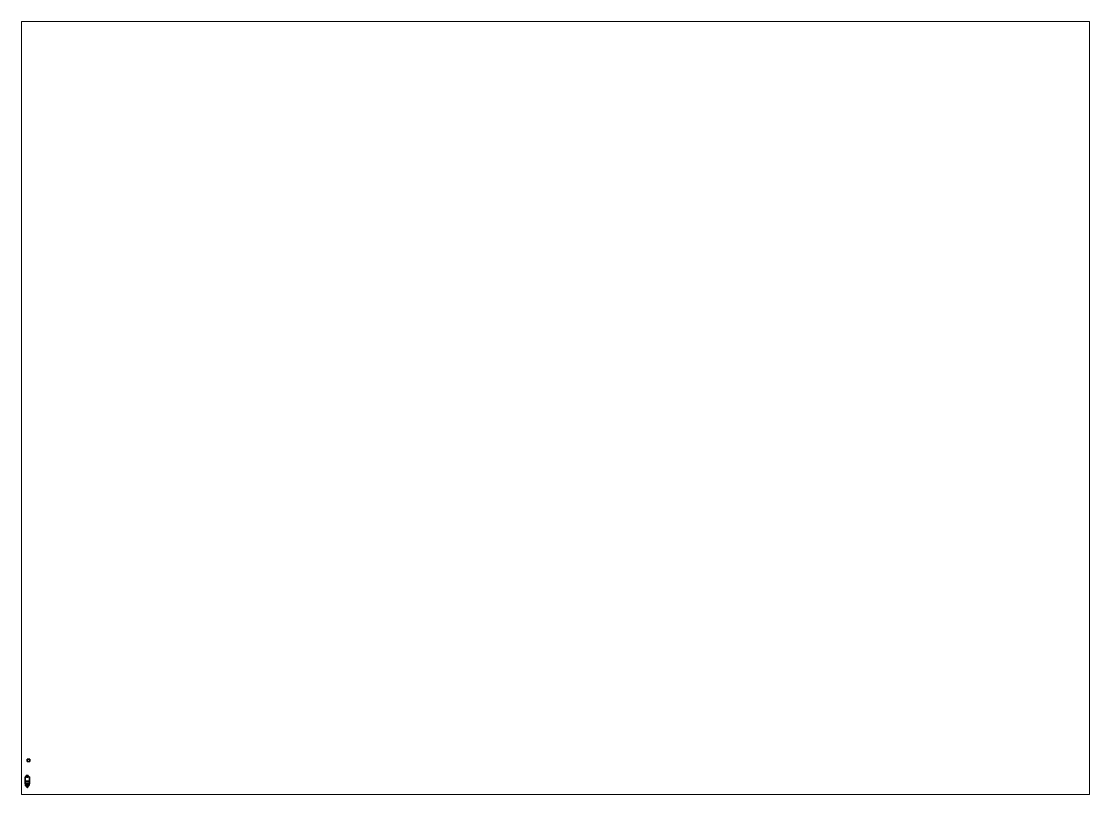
# Paper-space layout 'Layout1' of a CAD drawing. Header units: millimetres. Extents: x 28 to 251, y 20 to 181.
# The model-space entities are those that its viewports show. They can reach past a viewport. Long polylines and large blocks are cut down to what shows.
import ezdxf

# ---------------------------------------------------------------- set-up
doc = ezdxf.new("R2010")
doc.units = ezdxf.units.MM
for name, color, linetype in [('propeller', 1, 'Continuous'), ('ribs', 2, 'Continuous'), ('tmp', 4, 'Continuous')]:
    doc.layers.add(name, color=color, linetype=linetype)

msp = doc.modelspace()

# ---------------------------------------------------------------- linework, layer by layer
for points in [[(1, 8.92, -1.27), (1, 8.92, -2.27), (0, 8.92, -2.27), (0, 8.92, -1.27)], [(1, 8.92, -2.27), (1, 7.92, -2.27), (0, 7.92, -2.27), (0, 8.92, -2.27)], [(0, 8.92, -2.27), (0, 7.92, -2.27), (0, 7.92, -1.27), (0, 8.92, -1.27)], [(0, 8.92, -1.27), (0, 7.92, -1.27), (1, 7.92, -1.27), (1, 8.92, -1.27)], [(1, 7.92, -1.27), (1, 7.92, -2.27), (1, 8.92, -2.27), (1, 8.92, -1.27)], [(0, 7.92, -1.27), (0, 7.92, -2.27), (1, 7.92, -2.27), (1, 7.92, -1.27)], [(0.86, 1.88, 0.02000000000000002), (0.86, -0.8799999999999999, 0.02000000000000002), (-0.86, -0.8799999999999999, 0.02000000000000002), (-0.86, 1.88, 0.02000000000000002)], [(-0.86, 1.860000000000001, 0.8400000000000001), (-0.86, -0.8799999999999999, 0.8400000000000001), (-0.86, -0.8799999999999994, 0.8799999999999999), (-0.86, 1.88, 0.8799999999999999)], [(-0.84, 1.86, 0.8799999999999999), (-0.84, 1.86, 0.04000000000000004), (-0.86, 1.88, 0.02000000000000002), (-0.86, 1.88, 0.8799999999999999)], [(-0.86, 1.88, 0.8799999999999999), (-0.86, -0.8799999999999994, 0.8799999999999999), (-0.84, -0.8799999999999994, 0.8799999999999999), (-0.84, 1.86, 0.8799999999999999)], [(-0.86, 1.88, 0.8799999999999999), (-0.86, 1.88, 0.02000000000000002), (-0.84, 1.86, 0.04000000000000004), (-0.84, 1.86, 0.8799999999999999)], [(0.86, 1.88, 0.8799999999999999), (0.86, 1.88, 0.02000000000000002), (-0.86, 1.88, 0.02000000000000002), (-0.86, 1.88, 0.8799999999999999)], [(-0.84, 1.86, 0.8799999999999999), (0.84, 1.86, 0.8799999999999999), (0.86, 1.88, 0.8799999999999999), (-0.86, 1.88, 0.8799999999999999)], [(-0.86, 1.88, 0.02000000000000002), (-0.86, -0.8799999999999999, 0.02000000000000002), (-0.86, -0.8799999999999986, 0.24), (-0.86, 1.860000000000002, 0.24)], [(-0.86, 1.88, 0.02000000000000002), (-0.86, 1.860000000000002, 0.24), (-0.86, 1.860000000000002, 0.8400000000000001), (-0.86, 1.88, 0.8799999999999999)], [(-0.86, 1.860000000000002, 0.5800000000000001), (-0.86, -0.8799999999999999, 0.5800000000000001), (-0.86, -0.8799999999999994, 0.77), (-0.86, 1.860000000000001, 0.77)], [(-0.86, 1.860000000000002, 0.3100000000000001), (-0.86, -0.8799999999999999, 0.3100000000000001), (-0.86, -0.8799999999999986, 0.51), (-0.86, 1.860000000000002, 0.51)], [(-0.84, 1.86, 0.04000000000000004), (-0.84, -0.8799999999999999, 0.04000000000000004), (0.84, -0.8799999999999999, 0.04000000000000004), (0.84, 1.86, 0.04000000000000004)], [(-0.84, -0.8799999999999994, 0.8799999999999999), (-0.84, -0.8799999999999994, 0.04000000000000004), (-0.84, 1.86, 0.04000000000000004), (-0.84, 1.86, 0.8799999999999999)], [(-0.84, 1.86, 0.04000000000000004), (0.84, 1.86, 0.04000000000000004), (0.84, 1.86, 0.8799999999999999), (-0.84, 1.86, 0.8799999999999999)], [(0.84, 0.0800000000000003, 0.8799999999999999), (0.84, 0.0800000000000003, 0.86), (-0.84, 0.0800000000000003, 0.86), (-0.84, 0.0800000000000003, 0.8799999999999999)], [(0.84, 0.0800000000000003, 0.86), (0.84, 0.01000000000000112, 0.86), (-0.84, 0.01000000000000112, 0.86), (-0.84, 0.0800000000000003, 0.86)], [(-0.84, 0.0800000000000003, 0.8799999999999999), (-0.84, 0.01000000000000112, 0.8799999999999999), (0.84, 0.01000000000000112, 0.8799999999999999), (0.84, 0.0800000000000003, 0.8799999999999999)], [(-0.84, 0.01000000000000112, 0.8799999999999999), (-0.84, 0.01000000000000112, 0.86), (0.84, 0.01000000000000112, 0.86), (0.84, 0.01000000000000112, 0.8799999999999999)], [(-0.4, 2.390000000000001, 0.89), (-0.4, 1.89, 0.89), (-0.4, 1.89, 1.07), (-0.4, 2.390000000000001, 1.07)], [(0.4, 2.390000000000001, 1.07), (0.4, 2.390000000000001, 0.89), (-0.4, 2.390000000000001, 0.89), (-0.4, 2.390000000000001, 1.07)], [(0.4, 2.390000000000001, 0.89), (0.4, 1.89, 0.89), (-0.4, 1.89, 0.89), (-0.4, 2.390000000000001, 0.89)], [(-0.4, 2.390000000000001, 1.07), (-0.4, 1.89, 1.07), (0.4, 1.89, 1.07), (0.4, 2.390000000000001, 1.07)], [(-0.4, 1.89, 1.07), (-0.4, 1.89, 0.89), (0.4, 1.89, 0.89), (0.4, 1.89, 1.07)], [(0, 2.3, 1.12), (-0.1555634918610404, 2.235563491861041, 1.12), (-0.22, 2.080000000000001, 1.12), (0.1555634918610405, 2.235563491861041, 1.12)], [(-0.1555634918610404, 2.235563491861041, 1.07), (-0.22, 2.080000000000001, 1.07), (-0.22, 2.080000000000001, 1.12), (-0.1555634918610404, 2.235563491861041, 1.12)], [(0.1555634918610404, 2.235563491861041, 1.12), (-0.22, 2.080000000000001, 1.12), (-0.1555634918610405, 1.92443650813896, 1.12), (0.22, 2.080000000000001, 1.12)], [(-0.22, 2.080000000000001, 1.07), (-0.1555634918610405, 1.92443650813896, 1.07), (-0.1555634918610405, 1.92443650813896, 1.12), (-0.22, 2.080000000000001, 1.12)], [(1.347066989204615e-17, 2.3, 1.07), (-0.1555634918610404, 2.235563491861041, 1.07), (-0.1555634918610404, 2.235563491861041, 1.12), (1.347066989204615e-17, 2.3, 1.12)], [(0.22, 2.080000000000001, 1.12), (-0.1555634918610404, 1.92443650813896, 1.12), (-2.775557561562891e-17, 1.86, 1.12), (0.1555634918610404, 1.92443650813896, 1.12)], [(-0.1555634918610405, 1.92443650813896, 1.07), (-4.041200967613845e-17, 1.86, 1.07), (-4.041200967613845e-17, 1.86, 1.12), (-0.1555634918610405, 1.92443650813896, 1.12)], [(-0.03535533905932738, 2.09, -0.2753553390593274), (-0.05, 2.09, -0.2400000000000001), (-0.05, 2.23, -0.2400000000000001), (-0.03535533905932738, 2.23, -0.2753553390593274)], [(-0.05, 2.09, -0.2400000000000001), (-0.03535533905932738, 2.09, -0.2046446609406726), (-0.03535533905932738, 2.23, -0.2046446609406726), (-0.05, 2.23, -0.2400000000000001)], [(-0.03535533905932738, 2.175355339059328, -0.2046446609406726), (-0.05, 2.140000000000001, -0.2400000000000001), (-0.05, 2.140000000000001, 0.89), (-0.03535533905932738, 2.175355339059328, 0.89)], [(-0.05, 2.140000000000001, -0.2400000000000001), (-0.03535533905932738, 2.104644660940673, -0.2046446609406726), (-0.03535533905932738, 2.104644660940673, 0.89), (-0.05, 2.140000000000001, 0.89)], [(-0.03535533905932738, 2.09, -0.2046446609406726), (-0.05, 2.09, -0.2400000000000001), (0, 1.99, -0.2400000000000001)], [(-0.05, 2.09, -0.2400000000000001), (-0.03535533905932738, 2.09, -0.2753553390593274), (0, 1.99, -0.2400000000000001)], [(3.061515884555943e-18, 2.09, -0.2899999999999999), (-0.03535533905932738, 2.09, -0.2753553390593274), (-0.03535533905932738, 2.23, -0.2753553390593274), (3.061515884555943e-18, 2.23, -0.2899999999999999)], [(-0.03535533905932738, 2.09, -0.2046446609406726), (-9.18454765366783e-18, 2.09, -0.1900000000000001), (-9.18454765366783e-18, 2.23, -0.1899999999999998), (-0.03535533905932738, 2.23, -0.2046446609406726)], [(3.061515884555943e-18, 2.19, -0.1900000000000001), (-0.03535533905932738, 2.175355339059328, -0.2046446609406726), (-0.03535533905932738, 2.175355339059328, 0.89), (3.061515884555943e-18, 2.19, 0.89)], [(-0.03535533905932738, 2.104644660940673, -0.2046446609406726), (-9.18454765366783e-18, 2.09, -0.1900000000000001), (-9.18454765366783e-18, 2.09, 0.89), (-0.03535533905932738, 2.104644660940673, 0.89)], [(3.061515884555943e-18, 2.09, -0.1900000000000001), (-0.03535533905932738, 2.09, -0.2046446609406726), (0, 1.99, -0.2400000000000001)], [(-0.03535533905932738, 2.09, -0.2753553390593274), (-9.18454765366783e-18, 2.09, -0.2899999999999999), (0, 1.99, -0.2400000000000001)], [(1.224606353822377e-18, 1.89, 0.9600000000000001), (-0.02, 1.89, 0.9400000000000001), (-0.02, 1.39, 0.9400000000000001), (1.224606353822377e-18, 1.39, 0.9600000000000001)], [(-0.02, 1.89, 0.9400000000000001), (-3.673819061467132e-18, 1.89, 0.92), (-3.673819061467132e-18, 1.39, 0.92), (-0.02, 1.39, 0.9400000000000001)], [(0, 1.39, 0.9600000000000001), (-0.02, 1.39, 0.9400000000000001), (-3.469446951953614e-18, 1.39, 0.92), (0.02, 1.39, 0.9400000000000001)], [(0.1555634918610405, 2.235563491861041, 1.07), (1.347066989204615e-17, 2.3, 1.07), (1.347066989204615e-17, 2.3, 1.12), (0.1555634918610405, 2.235563491861041, 1.12)], [(0.03535533905932738, 2.09, -0.2753553390593274), (3.061515884555943e-18, 2.09, -0.2899999999999999), (3.061515884555943e-18, 2.23, -0.2899999999999999), (0.03535533905932738, 2.23, -0.2753553390593274)], [(-9.18454765366783e-18, 2.09, -0.1900000000000001), (0.03535533905932737, 2.09, -0.2046446609406726), (0.03535533905932737, 2.23, -0.2046446609406726), (-9.18454765366783e-18, 2.23, -0.1899999999999998)], [(0.03535533905932738, 2.175355339059328, -0.2046446609406726), (3.061515884555943e-18, 2.19, -0.1900000000000001), (3.061515884555943e-18, 2.19, 0.89), (0.03535533905932738, 2.175355339059328, 0.89)], [(-9.18454765366783e-18, 2.09, -0.1900000000000001), (0.03535533905932737, 2.104644660940673, -0.2046446609406726), (0.03535533905932737, 2.104644660940673, 0.89), (-9.18454765366783e-18, 2.09, 0.89)], [(0.05, 2.09, -0.2400000000000001), (0.03535533905932738, 2.09, -0.2046446609406726), (0, 1.99, -0.2400000000000001)], [(0.03535533905932738, 2.09, -0.2046446609406726), (3.061515884555943e-18, 2.09, -0.1900000000000001), (0, 1.99, -0.2400000000000001)], [(-9.18454765366783e-18, 2.09, -0.2899999999999999), (0.03535533905932737, 2.09, -0.2753553390593274), (0, 1.99, -0.2400000000000001)], [(0.03535533905932737, 2.09, -0.2753553390593274), (0.05, 2.09, -0.2400000000000001), (0, 1.99, -0.2400000000000001)], [(-4.041200967613845e-17, 1.86, 1.07), (0.1555634918610404, 1.92443650813896, 1.07), (0.1555634918610404, 1.92443650813896, 1.12), (-4.041200967613845e-17, 1.86, 1.12)], [(0.02, 1.89, 0.9400000000000001), (1.224606353822377e-18, 1.89, 0.9600000000000001), (1.224606353822377e-18, 1.39, 0.9600000000000001), (0.02, 1.39, 0.9400000000000001)], [(-3.673819061467132e-18, 1.89, 0.92), (0.02, 1.89, 0.9400000000000001), (0.02, 1.39, 0.9400000000000001), (-3.673819061467132e-18, 1.39, 0.92)], [(0.05, 2.09, -0.2400000000000001), (0.03535533905932738, 2.09, -0.2753553390593274), (0.03535533905932738, 2.23, -0.2753553390593274), (0.05, 2.23, -0.2400000000000001)], [(0.03535533905932737, 2.09, -0.2046446609406726), (0.05, 2.09, -0.2400000000000001), (0.05, 2.23, -0.2400000000000001), (0.03535533905932737, 2.23, -0.2046446609406726)], [(0.05, 2.140000000000001, -0.2400000000000001), (0.03535533905932738, 2.175355339059328, -0.2046446609406726), (0.03535533905932738, 2.175355339059328, 0.89), (0.05, 2.140000000000001, 0.89)], [(0.03535533905932737, 2.104644660940673, -0.2046446609406726), (0.05, 2.140000000000001, -0.2400000000000001), (0.05, 2.140000000000001, 0.89), (0.03535533905932737, 2.104644660940673, 0.89)], [(0.22, 2.080000000000001, 1.07), (0.1555634918610405, 2.235563491861041, 1.07), (0.1555634918610405, 2.235563491861041, 1.12), (0.22, 2.080000000000001, 1.12)], [(0.1555634918610404, 1.92443650813896, 1.07), (0.22, 2.080000000000001, 1.07), (0.22, 2.080000000000001, 1.12), (0.1555634918610404, 1.92443650813896, 1.12)], [(0.4, 1.89, 1.07), (0.4, 1.89, 0.89), (0.4, 2.390000000000001, 0.89), (0.4, 2.390000000000001, 1.07)], [(0.86, 1.88, 0.8799999999999999), (0.86, 1.88, 0.02000000000000002), (0.84, 1.86, 0.04000000000000004), (0.84, 1.86, 0.8799999999999999)], [(0.84, 1.86, 0.8799999999999999), (0.84, -0.8799999999999994, 0.8799999999999999), (0.86, -0.8799999999999994, 0.8799999999999999), (0.86, 1.88, 0.8799999999999999)], [(0.84, 1.86, 0.04000000000000004), (0.84, -0.8799999999999999, 0.04000000000000004), (0.84, -0.8799999999999994, 0.8799999999999999), (0.84, 1.86, 0.8799999999999999)], [(0.86, -0.8799999999999994, 0.8799999999999999), (0.86, -0.8799999999999999, 0.8400000000000001), (0.86, 1.860000000000001, 0.8400000000000001), (0.86, 1.88, 0.8799999999999999)], [(0.86, -0.879999999999999, 0.24), (0.86, -0.8799999999999999, 0.02000000000000002), (0.86, 1.88, 0.02000000000000002), (0.86, 1.860000000000002, 0.24)], [(0.86, 1.860000000000002, 0.8400000000000001), (0.86, 1.860000000000002, 0.24), (0.86, 1.88, 0.02000000000000002), (0.86, 1.88, 0.8799999999999999)], [(0.86, -0.8799999999999999, 0.77), (0.86, -0.8799999999999999, 0.5800000000000001), (0.86, 1.860000000000002, 0.5800000000000001), (0.86, 1.860000000000001, 0.77)], [(0.86, -0.879999999999999, 0.51), (0.86, -0.8799999999999999, 0.3100000000000001), (0.86, 1.860000000000002, 0.3100000000000001), (0.86, 1.860000000000002, 0.51)], [(-0.73, -1.399999999999999, 0.15), (-0.86, -0.8799999999999999, 0.02000000000000002), (0.86, -0.8799999999999999, 0.02000000000000002), (0.73, -1.399999999999999, 0.15)], [(-0.86, -0.8799999999999999, 0.8400000000000001), (-0.73, -1.399999999999999, 0.8400000000000001), (-0.73, -1.4, 0.8799999999999999), (-0.86, -0.8799999999999999, 0.8799999999999999)], [(-0.86, -0.8799999999999999, 0.8799999999999999), (-0.73, -1.4, 0.8799999999999999), (-0.72, -1.38, 0.8799999999999999), (-0.84, -0.8799999999999999, 0.8799999999999999)], [(-0.86, -0.8799999999999999, 0.5800000000000001), (-0.73, -1.4, 0.5800000000000001), (-0.73, -1.399999999999999, 0.77), (-0.86, -0.8799999999999994, 0.77)], [(-0.86, -0.8799999999999999, 0.3100000000000001), (-0.73, -1.4, 0.3100000000000001), (-0.73, -1.399999999999999, 0.51), (-0.86, -0.8799999999999994, 0.51)], [(-0.86, -0.8799999999999999, 0.02000000000000002), (-0.73, -1.4, 0.15), (-0.73, -1.399999999999999, 0.24), (-0.86, -0.8799999999999994, 0.24)], [(0.72, -1.379999999999999, 0.16), (0.84, -0.8799999999999999, 0.04000000000000004), (-0.84, -0.8799999999999999, 0.04000000000000004), (-0.72, -1.38, 0.16)], [(-0.72, -1.38, 0.8799999999999999), (-0.72, -1.38, 0.16), (-0.84, -0.8799999999999999, 0.04000000000000004), (-0.84, -0.8799999999999999, 0.8799999999999999)], [(0.7656, -1.19, 0.8799999999999999), (0.7656, -1.19, 0.86), (-0.7656, -1.19, 0.86), (-0.7656, -1.19, 0.8799999999999999)], [(0.7656, -1.19, 0.86), (0.7488000000000002, -1.259999999999999, 0.86), (-0.7488000000000002, -1.259999999999999, 0.86), (-0.7656, -1.19, 0.86)], [(-0.7656, -1.19, 0.8799999999999999), (-0.7488000000000002, -1.259999999999999, 0.8799999999999999), (0.7488000000000002, -1.259999999999999, 0.8799999999999999), (0.7656, -1.19, 0.8799999999999999)], [(-0.7488000000000002, -1.259999999999999, 0.8799999999999999), (-0.7488000000000002, -1.259999999999999, 0.86), (0.7488000000000002, -1.259999999999999, 0.86), (0.7488000000000002, -1.259999999999999, 0.8799999999999999)], [(-0.73, -1.4, 0.8799999999999999), (-0.61, -1.71, 0.8799999999999999), (-0.6, -1.7, 0.8799999999999999), (-0.72, -1.38, 0.8799999999999999)], [(-0.73, -1.4, 0.15), (-0.61, -1.71, 0.27), (0.61, -1.71, 0.27), (0.73, -1.4, 0.15)], [(-0.73, -1.4, 0.8400000000000001), (-0.61, -1.71, 0.8400000000000001), (-0.61, -1.71, 0.8799999999999999), (-0.73, -1.4, 0.8799999999999999)], [(-0.73, -1.4, 0.5800000000000001), (-0.61, -1.71, 0.5800000000000001), (-0.61, -1.709999999999999, 0.77), (-0.73, -1.399999999999999, 0.77)], [(-0.73, -1.4, 0.3100000000000001), (-0.6835483870967747, -1.519999999999998, 0.3100000000000001), (-0.6099999999999997, -1.71, 0.51), (-0.7299999999999996, -1.400000000000001, 0.51)], [(-0.73, -1.4, 0.15), (-0.6835483870967747, -1.519999999999998, 0.24), (-0.6835483870967747, -1.519999999999998, 0.24), (-0.73, -1.399999999999999, 0.24)], [(-0.7299999999999996, -1.400000000000001, 0.1500000000000002), (-0.61, -1.71, 0.27), (-0.61, -1.71, 0.27), (-0.6835483870967749, -1.519999999999997, 0.24)], [(0.72, -1.379999999999999, 0.16), (0.6, -1.7, 0.28), (-0.6, -1.7, 0.28), (-0.72, -1.38, 0.16)], [(-0.6, -1.7, 0.8799999999999999), (-0.6, -1.7, 0.28), (-0.72, -1.38, 0.16), (-0.72, -1.38, 0.8799999999999999)], [(-0.683548387096774, -1.520000000000001, 0.24), (-0.61, -1.71, 0.27), (-0.6100000000000017, -1.709999999999995, 0.51), (-0.6835483870967747, -1.519999999999998, 0.3100000000000001)], [(-0.61, -1.71, 0.8799999999999999), (-0.55, -1.8, 0.8799999999999999), (-0.54, -1.79, 0.8799999999999999), (-0.6, -1.7, 0.8799999999999999)], [(-0.55, -1.799999999999999, 0.33), (-0.61, -1.71, 0.27), (0.61, -1.71, 0.27), (0.55, -1.799999999999999, 0.33)], [(-0.61, -1.71, 0.8400000000000001), (-0.55, -1.799999999999998, 0.8400000000000001), (-0.55, -1.8, 0.8799999999999999), (-0.61, -1.71, 0.8799999999999999)], [(-0.6100000000000017, -1.709999999999995, 0.5800000000000001), (-0.55, -1.799999999999998, 0.5800000000000001), (-0.55, -1.8, 0.77), (-0.61, -1.71, 0.77)], [(-0.61, -1.71, 0.27), (-0.5500000000000032, -1.799999999999992, 0.3299999999999937), (-0.5500000000000032, -1.799999999999994, 0.5100000000000007), (-0.6100000000000031, -1.709999999999994, 0.5100000000000007)], [(0.54, -1.79, 0.34), (0.6, -1.7, 0.28), (-0.6, -1.7, 0.28), (-0.54, -1.79, 0.34)], [(-0.54, -1.79, 0.8799999999999999), (-0.54, -1.79, 0.34), (-0.6, -1.7, 0.28), (-0.6, -1.7, 0.8799999999999999)], [(-0.55, -1.8, 0.8799999999999999), (-0.4, -1.99, 0.8799999999999999), (-0.39, -1.98, 0.8799999999999999), (-0.54, -1.79, 0.8799999999999999)], [(-0.55, -1.8, 0.33), (-0.4000000000000001, -1.989999999999999, 0.4800000000000001), (0.4, -1.989999999999999, 0.4800000000000001), (0.55, -1.8, 0.33)], [(-0.55, -1.8, 0.8400000000000001), (-0.4, -1.99, 0.8400000000000001), (-0.4, -1.99, 0.8799999999999999), (-0.55, -1.8, 0.8799999999999999)], [(-0.55, -1.799999999999998, 0.5800000000000001), (-0.4, -1.989999999999999, 0.5800000000000001), (-0.4, -1.989999999999999, 0.77), (-0.55, -1.799999999999999, 0.77)], [(-0.55, -1.8, 0.33), (-0.4, -1.99, 0.48), (-0.4, -1.99, 0.51), (-0.55, -1.8, 0.51)], [(0.54, -1.79, 0.34), (0.39, -1.98, 0.49), (-0.39, -1.98, 0.49), (-0.54, -1.79, 0.34)], [(-0.39, -1.98, 0.8799999999999999), (-0.39, -1.98, 0.49), (-0.54, -1.79, 0.34), (-0.54, -1.79, 0.8799999999999999)], [(-0.4, -1.99, 0.8799999999999999), (-0.2000000000000001, -2.23, 0.8799999999999999), (-0.2000000000000001, -2.21, 0.8799999999999999), (-0.39, -1.98, 0.8799999999999999)], [(-0.2, -2.23, 0.6799999999999999), (-0.4, -1.99, 0.4800000000000001), (0.4, -1.99, 0.4800000000000001), (0.2, -2.23, 0.6799999999999999)], [(-0.4000000000000138, -1.989999999999982, 0.8400000000000001), (-0.2000000000000001, -2.23, 0.8400000000000001), (-0.2000000000000001, -2.23, 0.8799999999999999), (-0.4, -1.99, 0.8799999999999999)], [(-0.4000000000000004, -1.989999999999999, 0.4799999999999998), (-0.1999999999999999, -2.23, 0.68), (-0.2000000000000001, -2.23, 0.77), (-0.4, -1.99, 0.77)], [(0.2000000000000001, -2.21, 0.68), (0.39, -1.98, 0.49), (-0.39, -1.98, 0.49), (-0.2, -2.21, 0.6799999999999999)], [(-0.2000000000000001, -2.21, 0.8799999999999999), (-0.2, -2.21, 0.6799999999999999), (-0.39, -1.98, 0.49), (-0.39, -1.98, 0.8799999999999999)], [(0, -2.37, 0.8799999999999999), (0.2, -2.21, 0.68), (-0.2, -2.21, 0.68), (0, -2.37, 0.8799999999999999)], [(0, -2.37, 0.8799999999999999), (0, -2.37, 0.88), (-0.2000000000000001, -2.21, 0.68), (-0.2000000000000001, -2.21, 0.8799999999999999)], [(-0.2000000000000001, -2.23, 0.8799999999999999), (0, -2.39, 0.8799999999999999), (0, -2.37, 0.8799999999999999), (-0.2000000000000001, -2.21, 0.8799999999999999)], [(0, -2.390000000000001, 0.8799999999999999), (-0.2, -2.23, 0.68), (0.2, -2.23, 0.68), (0, -2.390000000000001, 0.8799999999999999)], [(-0.2000000000000001, -2.229999999999999, 0.8400000000000001), (-0.03999999999999984, -2.358000000000001, 0.8400000000000001), (0, -2.39, 0.8799999999999999), (-0.2000000000000001, -2.23, 0.8799999999999999)], [(-0.2, -2.23, 0.68), (-0.1099999999999999, -2.302, 0.7700000000000001), (-0.1099999999999999, -2.302, 0.7700000000000001), (-0.2000000000000001, -2.23, 0.77)], [(0.2000000000000001, -2.21, 0.68), (0, -2.37, 0.88), (0, -2.37, 0.8799999999999999), (0.2000000000000001, -2.21, 0.8799999999999999)], [(0.2000000000000001, -2.21, 0.8799999999999999), (0, -2.37, 0.8799999999999999), (0, -2.39, 0.8799999999999999), (0.2000000000000001, -2.23, 0.8799999999999999)], [(0.2, -2.23, 0.8799999999999999), (-8.326672684688674e-17, -2.39, 0.8799999999999999), (0.03999999999999984, -2.358000000000001, 0.8400000000000001), (0.2, -2.229999999999999, 0.8400000000000001)], [(0.1099999999999999, -2.302, 0.77), (0.1099999999999999, -2.302, 0.77), (0.2000000000000001, -2.23, 0.68), (0.2, -2.229999999999999, 0.77)], [(0.39, -1.98, 0.49), (0.2000000000000001, -2.21, 0.68), (0.2000000000000001, -2.21, 0.8799999999999999), (0.39, -1.98, 0.8799999999999999)], [(0.39, -1.98, 0.8799999999999999), (0.2000000000000001, -2.21, 0.8799999999999999), (0.2000000000000001, -2.23, 0.8799999999999999), (0.4, -1.99, 0.8799999999999999)], [(0.2000000000000001, -2.23, 0.8799999999999999), (0.2000000000000001, -2.23, 0.8400000000000001), (0.4, -1.99, 0.8400000000000001), (0.4, -1.99, 0.8799999999999999)], [(0.2000000000000005, -2.229999999999999, 0.77), (0.2000000000000001, -2.23, 0.68), (0.3999999999999923, -1.990000000000009, 0.4800000000000001), (0.4000000000000005, -1.989999999999999, 0.77)], [(0.54, -1.79, 0.34), (0.39, -1.98, 0.49), (0.39, -1.98, 0.8799999999999999), (0.54, -1.79, 0.8799999999999999)], [(0.54, -1.79, 0.8799999999999999), (0.39, -1.98, 0.8799999999999999), (0.4, -1.99, 0.8799999999999999), (0.55, -1.8, 0.8799999999999999)], [(0.4, -1.99, 0.8799999999999999), (0.4, -1.99, 0.8400000000000001), (0.55, -1.8, 0.8400000000000001), (0.55, -1.8, 0.8799999999999999)], [(0.4, -1.99, 0.77), (0.4, -1.989999999999999, 0.5800000000000001), (0.55, -1.799999999999999, 0.5800000000000001), (0.55, -1.8, 0.77)], [(0.4000000000000019, -1.989999999999998, 0.51), (0.3999999999999923, -1.990000000000009, 0.4800000000000078), (0.5500000000000019, -1.799999999999997, 0.329999999999998), (0.5500000000000019, -1.799999999999998, 0.51)], [(0.6, -1.7, 0.28), (0.54, -1.79, 0.34), (0.54, -1.79, 0.8799999999999999), (0.6, -1.7, 0.8799999999999999)], [(0.6, -1.7, 0.8799999999999999), (0.54, -1.79, 0.8799999999999999), (0.55, -1.8, 0.8799999999999999), (0.61, -1.71, 0.8799999999999999)], [(0.55, -1.8, 0.8799999999999999), (0.55, -1.8, 0.8400000000000001), (0.61, -1.709999999999998, 0.8400000000000001), (0.61, -1.71, 0.8799999999999999)], [(0.55, -1.8, 0.77), (0.55, -1.8, 0.5800000000000001), (0.61, -1.709999999999998, 0.5800000000000001), (0.61, -1.71, 0.77)], [(0.55, -1.8, 0.51), (0.55, -1.8, 0.33), (0.61, -1.71, 0.27), (0.61, -1.71, 0.51)], [(0.72, -1.379999999999999, 0.16), (0.6, -1.7, 0.28), (0.6, -1.7, 0.8799999999999999), (0.72, -1.38, 0.8799999999999999)], [(0.72, -1.38, 0.8799999999999999), (0.6, -1.7, 0.8799999999999999), (0.61, -1.71, 0.8799999999999999), (0.73, -1.4, 0.8799999999999999)], [(0.61, -1.71, 0.8799999999999999), (0.61, -1.71, 0.8400000000000001), (0.73, -1.4, 0.8400000000000001), (0.73, -1.4, 0.8799999999999999)], [(0.61, -1.71, 0.77), (0.61, -1.709999999999998, 0.5800000000000001), (0.73, -1.4, 0.5800000000000001), (0.73, -1.4, 0.77)], [(0.6100000000000007, -1.709999999999997, 0.51), (0.6835483870967748, -1.519999999999998, 0.3100000000000001), (0.73, -1.399999999999999, 0.3100000000000001), (0.7300000000000006, -1.399999999999997, 0.51)], [(0.61, -1.71, 0.27), (0.7299999999999996, -1.400000000000001, 0.15), (0.7299999999999996, -1.400000000000001, 0.15), (0.6835483870967751, -1.519999999999997, 0.24)], [(0.61, -1.709999999999998, 0.51), (0.61, -1.71, 0.27), (0.6835483870967748, -1.519999999999998, 0.24), (0.683548387096775, -1.519999999999998, 0.3099999999999994)], [(0.6835483870967748, -1.519999999999998, 0.24), (0.7299999999999996, -1.400000000000001, 0.15), (0.7299999999999996, -1.400000000000001, 0.1500000000000004), (0.73, -1.399999999999999, 0.24)], [(0.84, -0.8799999999999999, 0.04000000000000004), (0.72, -1.379999999999999, 0.16), (0.72, -1.38, 0.8799999999999999), (0.84, -0.8799999999999999, 0.8799999999999999)], [(0.84, -0.8799999999999999, 0.8799999999999999), (0.72, -1.38, 0.8799999999999999), (0.73, -1.4, 0.8799999999999999), (0.86, -0.8799999999999999, 0.8799999999999999)], [(0.73, -1.4, 0.8799999999999999), (0.73, -1.4, 0.8400000000000001), (0.86, -0.8799999999999999, 0.8400000000000001), (0.86, -0.8799999999999999, 0.8799999999999999)], [(0.73, -1.4, 0.77), (0.73, -1.4, 0.5800000000000001), (0.86, -0.8799999999999999, 0.5800000000000001), (0.86, -0.8799999999999999, 0.77)], [(0.73, -1.399999999999999, 0.51), (0.73, -1.399999999999999, 0.3100000000000001), (0.86, -0.8799999999999999, 0.3100000000000001), (0.86, -0.8799999999999994, 0.51)], [(0.73, -1.399999999999999, 0.24), (0.73, -1.4, 0.15), (0.86, -0.8799999999999999, 0.02000000000000002), (0.86, -0.8799999999999994, 0.24)]]:
    msp.add_3dface(points)
at = {"layer": 'propeller'}
for points in [[(-0.128943278379557, 2.23110912703474, -0.3922271824131504), (-0.1428941916244324, 2.325, -0.2125), (-0.1963042463060944, 2.30889087296526, -0.2755545635173701), (-0.1905255888325766, 2.27, -0.35)], [(-0.04513139720814416, 2.223660254037845, -0.3818301270189223), (-0.1938042463060944, 2.317551127003105, -0.2798846905362921), (-0.1403941916244324, 2.333660254037845, -0.2168301270189222), (0.008278657473517859, 2.239769381072584, -0.3187755635015522)], [(-0.126443278379557, 2.239769381072584, -0.3965573094320726), (-0.1880255888325766, 2.278660254037845, -0.3543301270189222), (-0.1938042463060944, 2.317551127003105, -0.2798846905362921), (-0.04513139720814413, 2.223660254037845, -0.3818301270189223)], [(-0.04763139720814416, 2.215, -0.3775000000000001), (-0.06158231045301957, 2.30889087296526, -0.1977728175868497), (-0.1428941916244324, 2.325, -0.2125), (-0.128943278379557, 2.23110912703474, -0.3922271824131504)], [(0.008278657473517859, 2.239769381072584, -0.3187755635015522), (-0.1403941916244324, 2.333660254037845, -0.2168301270189222), (-0.05908231045301954, 2.317551127003105, -0.2021029446057719), (0.002500000000000002, 2.278660254037845, -0.2443301270189221)], [(-0.1002627944162882, 2.223660254037845, -0.13), (0.06236096792653742, 2.317551127003105, -0.05221825406947977), (0.09026279441628825, 2.333660254037845, -0.13), (-0.07236096792653743, 2.239769381072584, -0.2077817459305201)], [(-0.07236096792653743, 2.239769381072584, -0.05221825406947977), (-0.005000000000000004, 2.278660254037845, -0.02000000000000002), (0.06236096792653739, 2.317551127003105, -0.05221825406947977), (-0.1002627944162883, 2.223660254037845, -0.13)], [(-0.09526279441628824, 2.215, -0.13), (0.06736096792653742, 2.30889087296526, -0.2077817459305201), (0.09526279441628825, 2.325, -0.13), (-0.06736096792653742, 2.23110912703474, -0.05221825406947977)], [(-0.06736096792653742, 2.23110912703474, -0.2077817459305201), (0, 2.27, -0.2400000000000001), (0.0673609679265374, 2.30889087296526, -0.2077817459305201), (-0.0952627944162883, 2.215, -0.13)], [(-0.07236096792653743, 2.239769381072584, -0.2077817459305201), (0.09026279441628825, 2.333660254037845, -0.13), (0.06236096792653739, 2.317551127003105, -0.2077817459305201), (-0.005000000000000004, 2.278660254037845, -0.2400000000000001)], [(-0.06736096792653742, 2.23110912703474, -0.05221825406947977), (0.09526279441628825, 2.325, -0.13), (0.0673609679265374, 2.30889087296526, -0.05221825406947977), (2.775557561562891e-17, 2.27, -0.02000000000000002)], [(0.005778657473517829, 2.23110912703474, -0.31444543648263), (0, 2.27, -0.2400000000000001), (-0.06158231045301954, 2.30889087296526, -0.1977728175868497), (-0.04763139720814413, 2.215, -0.3775000000000001)], [(-0.03535533905932738, 2.23, -0.2753553390593274), (-0.05, 2.23, -0.2400000000000001), (0, 2.330000000000001, -0.2399999999999999)], [(-0.05, 2.23, -0.2400000000000001), (-0.03535533905932738, 2.23, -0.2046446609406726), (0, 2.330000000000001, -0.2399999999999999)], [(3.061515884555943e-18, 2.23, -0.2899999999999999), (-0.03535533905932738, 2.23, -0.2753553390593274), (0, 2.330000000000001, -0.2399999999999999)], [(-0.03535533905932738, 2.23, -0.2046446609406726), (-9.18454765366783e-18, 2.23, -0.1899999999999998), (0, 2.330000000000001, -0.2399999999999999)], [(0.1428941916244323, 2.215, -0.2125), (-0.005778657473517884, 2.30889087296526, -0.31444543648263), (0.04763139720814402, 2.325, -0.3775000000000001), (0.1963042463060943, 2.23110912703474, -0.2755545635173701)], [(0.06158231045301957, 2.23110912703474, -0.1977728175868497), (0, 2.27, -0.2400000000000001), (-0.005778657473517884, 2.30889087296526, -0.31444543648263), (0.1428941916244324, 2.215, -0.2125)], [(0.06408231045301957, 2.239769381072584, -0.1934426905679275), (0.05013139720814402, 2.333660254037845, -0.3731698729810778), (-0.00327865747351791, 2.317551127003105, -0.3101153094637078), (0.002500000000000002, 2.278660254037845, -0.2356698729810777)], [(0.03535533905932738, 2.23, -0.2753553390593274), (3.061515884555943e-18, 2.23, -0.2899999999999999), (0, 2.330000000000001, -0.2399999999999999)], [(0.05, 2.23, -0.2400000000000001), (0.03535533905932738, 2.23, -0.2753553390593274), (0, 2.330000000000001, -0.2399999999999999)], [(-9.18454765366783e-18, 2.23, -0.1899999999999998), (0.03535533905932737, 2.23, -0.2046446609406726), (0, 2.330000000000001, -0.2399999999999999)], [(0.03535533905932737, 2.23, -0.2046446609406726), (0.05, 2.23, -0.2400000000000001), (0, 2.330000000000001, -0.2399999999999999)], [(0.1963042463060943, 2.23110912703474, -0.2755545635173701), (0.04763139720814402, 2.325, -0.3775000000000001), (0.1289432783795569, 2.30889087296526, -0.3922271824131504), (0.1905255888325764, 2.27, -0.35)], [(0.1453941916244323, 2.223660254037845, -0.2081698729810778), (0.1314432783795568, 2.317551127003105, -0.3878970553942281), (0.05013139720814402, 2.333660254037845, -0.3731698729810778), (0.06408231045301957, 2.239769381072584, -0.1934426905679275)], [(0.1988042463060943, 2.239769381072584, -0.2712244364984479), (0.1930255888325764, 2.278660254037845, -0.345669872981078), (0.1314432783795568, 2.317551127003105, -0.3878970553942281), (0.1453941916244324, 2.223660254037845, -0.2081698729810778)]]:
    msp.add_3dface(points, dxfattribs=at)
at = {"layer": 'ribs'}
for points in [[(-0.88, 1.850000000000002, 0.52), (-0.88, 1.850000000000002, 0.5700000000000001), (-0.86, 1.860000000000002, 0.5800000000000001), (-0.86, 1.860000000000002, 0.51)], [(-0.86, 1.860000000000002, 0.51), (-0.86, -0.8799999999999994, 0.51), (-0.88, -0.8799999999999994, 0.52), (-0.88, 1.850000000000002, 0.52)], [(-0.88, 1.850000000000002, 0.5700000000000001), (-0.88, -0.8799999999999994, 0.5700000000000001), (-0.86, -0.8799999999999994, 0.5800000000000001), (-0.86, 1.860000000000002, 0.5800000000000001)], [(-0.88, 1.850000000000002, 0.25), (-0.88, 1.850000000000002, 0.3), (-0.86, 1.860000000000002, 0.3100000000000001), (-0.86, 1.860000000000002, 0.24)], [(-0.88, 1.850000000000002, 0.3), (-0.88, -0.8799999999999994, 0.3), (-0.86, -0.8799999999999994, 0.3100000000000001), (-0.86, 1.860000000000002, 0.3100000000000001)], [(-0.86, 1.860000000000002, 0.24), (-0.86, -0.8799999999999994, 0.24), (-0.88, -0.8799999999999994, 0.25), (-0.88, 1.850000000000002, 0.25)], [(-0.86, 1.860000000000001, 0.77), (-0.86, -0.8799999999999994, 0.77), (-0.88, -0.8799999999999994, 0.78), (-0.88, 1.850000000000002, 0.78)], [(-0.88, 1.850000000000002, 0.8300000000000001), (-0.88, -0.8799999999999994, 0.8300000000000001), (-0.86, -0.8799999999999994, 0.8400000000000001), (-0.86, 1.860000000000001, 0.8400000000000001)], [(-0.88, 1.850000000000002, 0.78), (-0.88, 1.850000000000002, 0.8300000000000001), (-0.86, 1.860000000000001, 0.8400000000000001), (-0.86, 1.860000000000001, 0.77)], [(-0.88, -0.8799999999999994, 0.52), (-0.88, -0.8799999999999994, 0.5700000000000001), (-0.88, 1.850000000000002, 0.5700000000000001), (-0.88, 1.850000000000002, 0.52)], [(-0.88, -0.8799999999999994, 0.25), (-0.88, -0.8799999999999994, 0.3), (-0.88, 1.850000000000002, 0.3), (-0.88, 1.850000000000002, 0.25)], [(-0.88, -0.8799999999999994, 0.78), (-0.88, -0.8799999999999994, 0.8300000000000001), (-0.88, 1.850000000000002, 0.8300000000000001), (-0.88, 1.850000000000002, 0.78)], [(0.86, 1.860000000000002, 0.5800000000000001), (0.86, -0.8799999999999994, 0.5800000000000001), (0.88, -0.8799999999999994, 0.5700000000000001), (0.88, 1.850000000000002, 0.5700000000000001)], [(0.88, 1.850000000000002, 0.5700000000000001), (0.88, 1.850000000000002, 0.52), (0.86, 1.860000000000002, 0.51), (0.86, 1.860000000000002, 0.5800000000000001)], [(0.88, 1.850000000000002, 0.52), (0.88, -0.8799999999999994, 0.52), (0.86, -0.8799999999999994, 0.51), (0.86, 1.860000000000002, 0.51)], [(0.88, 1.850000000000002, 0.3), (0.88, 1.850000000000002, 0.25), (0.86, 1.860000000000002, 0.24), (0.86, 1.860000000000002, 0.3100000000000001)], [(0.88, 1.850000000000002, 0.25), (0.88, -0.8799999999999994, 0.25), (0.86, -0.8799999999999994, 0.24), (0.86, 1.860000000000002, 0.24)], [(0.86, 1.860000000000002, 0.3100000000000001), (0.86, -0.8799999999999994, 0.3100000000000001), (0.88, -0.8799999999999994, 0.3), (0.88, 1.850000000000002, 0.3)], [(0.88, 1.850000000000002, 0.78), (0.88, -0.8799999999999994, 0.78), (0.86, -0.8799999999999994, 0.77), (0.86, 1.860000000000001, 0.77)], [(0.86, 1.860000000000001, 0.8400000000000001), (0.86, -0.8799999999999994, 0.8400000000000001), (0.88, -0.8799999999999994, 0.8300000000000001), (0.88, 1.850000000000002, 0.8300000000000001)], [(0.88, 1.850000000000002, 0.8300000000000001), (0.88, 1.850000000000002, 0.78), (0.86, 1.860000000000001, 0.77), (0.86, 1.860000000000001, 0.8400000000000001)], [(0.88, -0.8799999999999994, 0.5700000000000001), (0.88, -0.8799999999999994, 0.52), (0.88, 1.850000000000002, 0.52), (0.88, 1.850000000000002, 0.5700000000000001)], [(0.88, -0.8799999999999994, 0.3), (0.88, -0.8799999999999994, 0.25), (0.88, 1.850000000000002, 0.25), (0.88, 1.850000000000002, 0.3)], [(0.88, -0.8799999999999994, 0.8300000000000001), (0.88, -0.8799999999999994, 0.78), (0.88, 1.850000000000002, 0.78), (0.88, 1.850000000000002, 0.8300000000000001)], [(-0.75, -1.399999999999999, 0.52), (-0.75, -1.399999999999999, 0.5700000000000001), (-0.88, -0.8799999999999994, 0.5700000000000001), (-0.88, -0.8799999999999994, 0.52)], [(-0.86, -0.8799999999999994, 0.51), (-0.73, -1.399999999999999, 0.51), (-0.75, -1.399999999999999, 0.52), (-0.88, -0.8799999999999994, 0.52)], [(-0.88, -0.8799999999999994, 0.5700000000000001), (-0.75, -1.399999999999999, 0.5700000000000001), (-0.73, -1.399999999999999, 0.5800000000000001), (-0.86, -0.8799999999999994, 0.5800000000000001)], [(-0.75, -1.399999999999999, 0.25), (-0.75, -1.399999999999999, 0.3), (-0.88, -0.8799999999999994, 0.3), (-0.88, -0.8799999999999994, 0.25)], [(-0.88, -0.8799999999999994, 0.3), (-0.75, -1.399999999999999, 0.3), (-0.73, -1.399999999999999, 0.3100000000000001), (-0.86, -0.8799999999999994, 0.3100000000000001)], [(-0.86, -0.8799999999999994, 0.24), (-0.73, -1.399999999999999, 0.24), (-0.75, -1.399999999999999, 0.25), (-0.88, -0.8799999999999994, 0.25)], [(-0.75, -1.399999999999999, 0.78), (-0.75, -1.399999999999999, 0.8300000000000001), (-0.88, -0.8799999999999994, 0.8300000000000001), (-0.88, -0.8799999999999994, 0.78)], [(-0.88, -0.8799999999999994, 0.8300000000000001), (-0.75, -1.399999999999999, 0.8300000000000001), (-0.73, -1.399999999999999, 0.8400000000000001), (-0.86, -0.8799999999999994, 0.8400000000000001)], [(-0.86, -0.8799999999999994, 0.77), (-0.73, -1.399999999999999, 0.77), (-0.75, -1.399999999999999, 0.78), (-0.88, -0.8799999999999994, 0.78)], [(-0.63, -1.709999999999998, 0.52), (-0.63, -1.709999999999998, 0.5700000000000001), (-0.75, -1.399999999999999, 0.5700000000000001), (-0.75, -1.399999999999999, 0.52)], [(-0.73, -1.399999999999999, 0.51), (-0.61, -1.709999999999998, 0.51), (-0.63, -1.709999999999998, 0.52), (-0.75, -1.399999999999999, 0.52)], [(-0.75, -1.399999999999999, 0.5700000000000001), (-0.63, -1.709999999999998, 0.5700000000000001), (-0.61, -1.709999999999998, 0.5800000000000001), (-0.73, -1.399999999999999, 0.5800000000000001)], [(-0.71, -1.5, 0.25), (-0.71, -1.5, 0.3), (-0.75, -1.399999999999999, 0.3), (-0.75, -1.399999999999999, 0.25)], [(-0.75, -1.399999999999999, 0.3), (-0.71, -1.5, 0.3), (-0.6835483870967747, -1.519999999999998, 0.3100000000000001), (-0.73, -1.399999999999999, 0.3100000000000001)], [(-0.73, -1.399999999999999, 0.24), (-0.6835483870967747, -1.519999999999998, 0.24), (-0.71, -1.5, 0.25), (-0.75, -1.399999999999999, 0.25)], [(-0.63, -1.709999999999998, 0.78), (-0.63, -1.709999999999998, 0.8300000000000001), (-0.75, -1.399999999999999, 0.8300000000000001), (-0.75, -1.399999999999999, 0.78)], [(-0.75, -1.399999999999999, 0.8300000000000001), (-0.63, -1.709999999999998, 0.8300000000000001), (-0.61, -1.709999999999998, 0.8400000000000001), (-0.73, -1.399999999999999, 0.8400000000000001)], [(-0.73, -1.399999999999999, 0.77), (-0.61, -1.709999999999998, 0.77), (-0.63, -1.709999999999998, 0.78), (-0.75, -1.399999999999999, 0.78)], [(-0.6835483870967747, -1.519999999999998, 0.24), (-0.6835483870967747, -1.519999999999998, 0.3100000000000001), (-0.71, -1.5, 0.3), (-0.71, -1.5, 0.25)], [(-0.5700000000000001, -1.799999999999998, 0.52), (-0.5700000000000001, -1.799999999999999, 0.5700000000000001), (-0.63, -1.709999999999998, 0.5700000000000001), (-0.63, -1.709999999999998, 0.52)], [(-0.61, -1.709999999999998, 0.51), (-0.55, -1.799999999999998, 0.51), (-0.5700000000000001, -1.799999999999999, 0.52), (-0.63, -1.709999999999998, 0.52)], [(-0.63, -1.709999999999998, 0.5700000000000001), (-0.5700000000000001, -1.799999999999999, 0.5700000000000001), (-0.55, -1.799999999999998, 0.5800000000000001), (-0.61, -1.709999999999998, 0.5800000000000001)], [(-0.5700000000000001, -1.799999999999998, 0.78), (-0.5700000000000001, -1.799999999999999, 0.8300000000000001), (-0.63, -1.709999999999998, 0.8300000000000001), (-0.63, -1.709999999999998, 0.78)], [(-0.61, -1.709999999999998, 0.77), (-0.55, -1.799999999999998, 0.77), (-0.5700000000000001, -1.799999999999999, 0.78), (-0.63, -1.709999999999998, 0.78)], [(-0.63, -1.709999999999998, 0.8300000000000001), (-0.5700000000000001, -1.799999999999999, 0.8300000000000001), (-0.55, -1.799999999999998, 0.8400000000000001), (-0.61, -1.709999999999998, 0.8400000000000001)], [(-0.42, -1.98, 0.52), (-0.42, -1.98, 0.5700000000000001), (-0.5700000000000001, -1.799999999999998, 0.5700000000000001), (-0.5700000000000001, -1.799999999999998, 0.52)], [(-0.55, -1.799999999999998, 0.51), (-0.4, -1.989999999999999, 0.51), (-0.42, -1.98, 0.52), (-0.5700000000000001, -1.799999999999998, 0.52)], [(-0.5700000000000001, -1.799999999999998, 0.5700000000000001), (-0.42, -1.98, 0.5700000000000001), (-0.4, -1.989999999999999, 0.5800000000000001), (-0.55, -1.799999999999998, 0.5800000000000001)], [(-0.42, -1.989999999999999, 0.78), (-0.42, -1.989999999999999, 0.8300000000000001), (-0.5700000000000001, -1.799999999999998, 0.8300000000000001), (-0.5700000000000001, -1.799999999999998, 0.78)], [(-0.5700000000000001, -1.799999999999998, 0.8300000000000001), (-0.42, -1.989999999999999, 0.8300000000000001), (-0.4, -1.989999999999999, 0.8400000000000001), (-0.55, -1.799999999999998, 0.8400000000000001)], [(-0.55, -1.799999999999998, 0.77), (-0.4, -1.989999999999999, 0.77), (-0.42, -1.989999999999999, 0.78), (-0.5700000000000001, -1.799999999999998, 0.78)], [(-0.4, -1.989999999999999, 0.51), (-0.4, -1.989999999999999, 0.5800000000000001), (-0.42, -1.98, 0.5700000000000001), (-0.42, -1.98, 0.52)], [(-0.22, -2.229999999999999, 0.78), (-0.22, -2.229999999999999, 0.8300000000000001), (-0.42, -1.989999999999999, 0.8300000000000001), (-0.42, -1.989999999999999, 0.78)], [(-0.42, -1.989999999999999, 0.8300000000000001), (-0.22, -2.229999999999999, 0.8300000000000001), (-0.2, -2.229999999999999, 0.8400000000000001), (-0.4, -1.989999999999999, 0.8400000000000001)], [(-0.4, -1.989999999999999, 0.77), (-0.2, -2.229999999999999, 0.77), (-0.22, -2.229999999999999, 0.78), (-0.42, -1.989999999999999, 0.78)], [(-0.11, -2.302, 0.77), (-0.03999999999999985, -2.358000000000001, 0.8400000000000001), (-0.22, -2.229999999999997, 0.8300000000000001), (-0.22, -2.229999999999997, 0.78)], [(-0.22, -2.229999999999997, 0.8300000000000001), (-0.03999999999999985, -2.358000000000001, 0.8400000000000001), (-0.03999999999999985, -2.358000000000001, 0.8400000000000001), (-0.2, -2.229999999999999, 0.8400000000000001)], [(-0.2, -2.229999999999999, 0.77), (-0.11, -2.302, 0.77), (-0.11, -2.302, 0.77), (-0.22, -2.229999999999997, 0.78)], [(0.03999999999999981, -2.358000000000001, 0.8400000000000001), (0.1099999999999999, -2.302, 0.77), (0.22, -2.229999999999999, 0.78), (0.22, -2.229999999999999, 0.8300000000000001)], [(0.2, -2.229999999999999, 0.8400000000000001), (0.03999999999999981, -2.358000000000001, 0.8400000000000001), (0.03999999999999981, -2.358000000000001, 0.8400000000000001), (0.22, -2.229999999999999, 0.8300000000000001)], [(0.22, -2.229999999999999, 0.78), (0.1099999999999999, -2.302, 0.77), (0.1099999999999999, -2.302, 0.77), (0.2, -2.229999999999999, 0.77)], [(0.4, -1.989999999999999, 0.8400000000000001), (0.2, -2.229999999999999, 0.8400000000000001), (0.22, -2.229999999999999, 0.8300000000000001), (0.42, -1.989999999999999, 0.8300000000000001)], [(0.42, -1.989999999999999, 0.78), (0.22, -2.229999999999999, 0.78), (0.2, -2.229999999999999, 0.77), (0.4, -1.989999999999999, 0.77)], [(0.22, -2.229999999999999, 0.8300000000000001), (0.22, -2.229999999999999, 0.78), (0.42, -1.989999999999999, 0.78), (0.42, -1.989999999999999, 0.8300000000000001)], [(0.5700000000000001, -1.799999999999999, 0.52), (0.42, -1.98, 0.52), (0.4, -1.989999999999999, 0.51), (0.55, -1.799999999999999, 0.51)], [(0.55, -1.799999999999999, 0.5800000000000001), (0.4, -1.989999999999999, 0.5800000000000001), (0.42, -1.98, 0.5700000000000001), (0.5700000000000001, -1.799999999999999, 0.5700000000000001)], [(0.5700000000000001, -1.799999999999999, 0.78), (0.42, -1.989999999999999, 0.78), (0.4, -1.989999999999999, 0.77), (0.55, -1.799999999999999, 0.77)], [(0.55, -1.799999999999999, 0.8400000000000001), (0.4, -1.989999999999999, 0.8400000000000001), (0.42, -1.989999999999999, 0.8300000000000001), (0.5700000000000001, -1.799999999999999, 0.8300000000000001)], [(0.4, -1.989999999999999, 0.5800000000000001), (0.4, -1.989999999999999, 0.51), (0.42, -1.989999999999999, 0.52), (0.42, -1.989999999999999, 0.5700000000000001)], [(0.42, -1.98, 0.5700000000000001), (0.42, -1.98, 0.52), (0.5700000000000001, -1.799999999999999, 0.52), (0.5700000000000001, -1.799999999999999, 0.5700000000000001)], [(0.42, -1.989999999999999, 0.8300000000000001), (0.42, -1.989999999999999, 0.78), (0.5700000000000001, -1.799999999999999, 0.78), (0.5700000000000001, -1.799999999999999, 0.8300000000000001)], [(0.63, -1.709999999999998, 0.52), (0.5700000000000001, -1.799999999999999, 0.52), (0.55, -1.799999999999999, 0.51), (0.61, -1.709999999999998, 0.51)], [(0.61, -1.709999999999998, 0.5800000000000001), (0.55, -1.799999999999999, 0.5800000000000001), (0.5700000000000001, -1.799999999999999, 0.5700000000000001), (0.63, -1.709999999999998, 0.5700000000000001)], [(0.63, -1.709999999999998, 0.78), (0.5700000000000001, -1.799999999999999, 0.78), (0.55, -1.799999999999999, 0.77), (0.61, -1.709999999999998, 0.77)], [(0.61, -1.709999999999998, 0.8400000000000001), (0.55, -1.799999999999999, 0.8400000000000001), (0.5700000000000001, -1.799999999999999, 0.8300000000000001), (0.63, -1.709999999999998, 0.8300000000000001)], [(0.5700000000000001, -1.799999999999999, 0.5700000000000001), (0.5700000000000001, -1.799999999999999, 0.52), (0.63, -1.709999999999998, 0.52), (0.63, -1.709999999999998, 0.5700000000000001)], [(0.5700000000000001, -1.799999999999999, 0.8300000000000001), (0.5700000000000001, -1.799999999999999, 0.78), (0.63, -1.709999999999998, 0.78), (0.63, -1.709999999999998, 0.8300000000000001)], [(0.75, -1.399999999999999, 0.52), (0.63, -1.709999999999998, 0.52), (0.61, -1.709999999999998, 0.51), (0.73, -1.399999999999999, 0.51)], [(0.73, -1.399999999999999, 0.5800000000000001), (0.61, -1.709999999999998, 0.5800000000000001), (0.63, -1.709999999999998, 0.5700000000000001), (0.75, -1.399999999999999, 0.5700000000000001)], [(0.75, -1.399999999999999, 0.78), (0.63, -1.709999999999998, 0.78), (0.61, -1.709999999999998, 0.77), (0.73, -1.399999999999999, 0.77)], [(0.73, -1.399999999999999, 0.8400000000000001), (0.61, -1.709999999999998, 0.8400000000000001), (0.63, -1.709999999999998, 0.8300000000000001), (0.75, -1.399999999999999, 0.8300000000000001)], [(0.63, -1.709999999999998, 0.5700000000000001), (0.63, -1.709999999999998, 0.52), (0.75, -1.399999999999999, 0.52), (0.75, -1.399999999999999, 0.5700000000000001)], [(0.63, -1.709999999999998, 0.8300000000000001), (0.63, -1.709999999999998, 0.78), (0.75, -1.399999999999999, 0.78), (0.75, -1.399999999999999, 0.8300000000000001)], [(0.73, -1.399999999999999, 0.3100000000000001), (0.6835483870967748, -1.519999999999998, 0.3100000000000001), (0.71, -1.5, 0.3), (0.75, -1.399999999999999, 0.3)], [(0.75, -1.399999999999999, 0.25), (0.71, -1.5, 0.25), (0.6835483870967748, -1.519999999999998, 0.24), (0.73, -1.399999999999999, 0.24)], [(0.6835483870967748, -1.519999999999998, 0.3100000000000001), (0.6835483870967748, -1.519999999999998, 0.24), (0.71, -1.5, 0.25), (0.71, -1.5, 0.3)], [(0.71, -1.5, 0.3), (0.71, -1.5, 0.25), (0.75, -1.399999999999999, 0.25), (0.75, -1.399999999999999, 0.3)], [(0.88, -0.8799999999999994, 0.52), (0.75, -1.399999999999999, 0.52), (0.73, -1.399999999999999, 0.51), (0.86, -0.8799999999999994, 0.51)], [(0.86, -0.8799999999999994, 0.5800000000000001), (0.73, -1.399999999999999, 0.5800000000000001), (0.75, -1.399999999999999, 0.5700000000000001), (0.88, -0.8799999999999994, 0.5700000000000001)], [(0.88, -0.8799999999999994, 0.25), (0.75, -1.399999999999999, 0.25), (0.73, -1.399999999999999, 0.24), (0.86, -0.8799999999999994, 0.24)], [(0.86, -0.8799999999999994, 0.3100000000000001), (0.73, -1.399999999999999, 0.3100000000000001), (0.75, -1.399999999999999, 0.3), (0.88, -0.8799999999999994, 0.3)], [(0.88, -0.8799999999999994, 0.78), (0.75, -1.399999999999999, 0.78), (0.73, -1.399999999999999, 0.77), (0.86, -0.8799999999999994, 0.77)], [(0.86, -0.8799999999999994, 0.8400000000000001), (0.73, -1.399999999999999, 0.8400000000000001), (0.75, -1.399999999999999, 0.8300000000000001), (0.88, -0.8799999999999994, 0.8300000000000001)], [(0.75, -1.399999999999999, 0.5700000000000001), (0.75, -1.399999999999999, 0.52), (0.88, -0.8799999999999994, 0.52), (0.88, -0.8799999999999994, 0.5700000000000001)], [(0.75, -1.399999999999999, 0.3), (0.75, -1.399999999999999, 0.25), (0.88, -0.8799999999999994, 0.25), (0.88, -0.8799999999999994, 0.3)], [(0.75, -1.399999999999999, 0.8300000000000001), (0.75, -1.399999999999999, 0.78), (0.88, -0.8799999999999994, 0.78), (0.88, -0.8799999999999994, 0.8300000000000001)]]:
    msp.add_3dface(points, dxfattribs=at)
at = {"layer": 'tmp', "extrusion": (-1, 0, 0)}
for p, q in [((0.73, -1.519999999999998, 0.3100000000000001), (-0.73, -1.519999999999998, 0.3100000000000001)), ((0.73, -1.519999999999998, 0.24), (-0.73, -1.519999999999998, 0.24))]:
    msp.add_line(p, q, dxfattribs=at)

psp = doc.layouts.get("Layout1")

# ---------------------------------------------------------------- viewports
at = {"layer": '0'}
psp.add_viewport(center=(139.223756313324, 100.8062499761581), size=(222.7580101013183, 161.289999961853), view_center_point=(210, 148.5), view_height=307.49010134149, dxfattribs=at)

doc.saveas('drawing.dxf')
